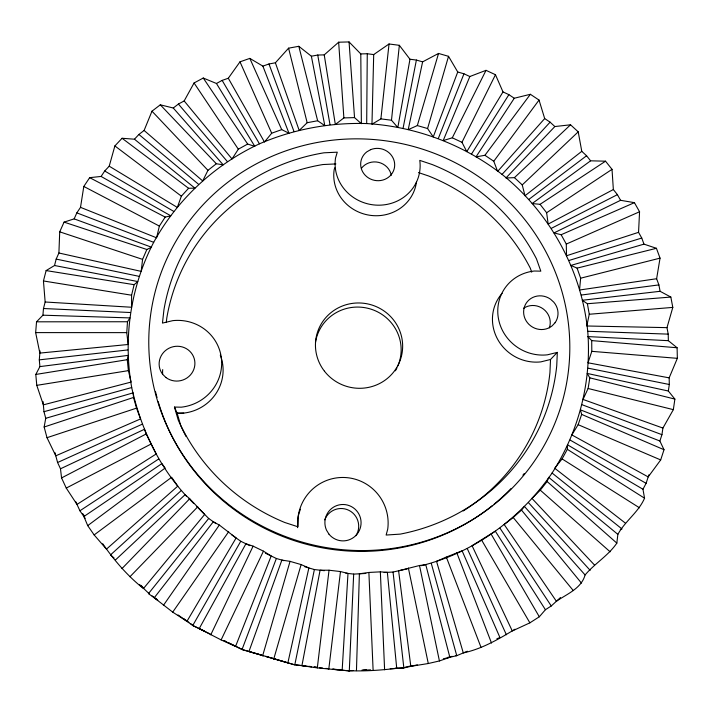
<?xml version="1.0" encoding="UTF-8"?>
<svg xmlns="http://www.w3.org/2000/svg" width="713" height="713" viewBox="0 0 713 713"><rect width="100%" height="100%" fill="white"/><g stroke="black" fill="none" stroke-linecap="round" stroke-linejoin="round"><path stroke-width="1.07" d="M421.428 565.676C474.573 552.522 521.158 517.923 552.076 473.031C579.072 431.151 591.737 380.938 587.726 331.269C581.576 270.084 549.866 212.875 502.05 174.391C463.218 144.311 415.697 126.513 366.687 123.563L367.266 53.751L360.796 53.921L349.058 41.933L338.657 42.201L324.237 54.874L317.74 55.044L311.376 56.211L298.818 46.3L288.578 48.172L275.387 62.797L268.979 63.974L262.874 66.113L249.826 58.395L239.987 61.835L228.303 78.243L222.144 80.4L216.449 83.483L203.258 78.02L194.07 82.975L184.168 100.934L178.41 104.045L173.268 108.002L160.3 104.82L151.985 111.192L144.106 130.452L138.901 134.454L134.454 139.204L122.075 138.269L114.882 145.933L109.214 166.182L104.713 170.995L101.086 176.441L89.669 177.662L83.804 186.45L80.516 207.349L76.835 212.866L74.152 218.873L64.072 222.126L59.714 231.832L58.903 252.999L56.175 259.095L54.527 265.512L46.122 270.584L43.448 280.967L45.151 302L43.475 308.524L42.932 315.191L36.541 321.813L35.65 332.606L39.848 353.087L128.162 344.486L126.762 332.632L127.493 321.75L129.944 317.909L42.932 315.191M297.562 527.665L297.704 519.34A44.366 44.072 81.8 0 1 300.476 509.18M373.701 54.58L371.963 124.231L380.894 118.884L391.482 120.23L397.827 127.511L409.966 59.232L399.351 45.311L389.031 43.983L373.701 54.58L367.266 53.751M356.455 670.657L359.388 573.796L368.888 572.45L380.35 571.853L387.355 572.334L396.731 668.357C375.412 670.826 353.675 672.19 332.374 669.15M625.185 522.968L554.696 468.227L562.094 458.905L567.334 449.315L567.486 444.805L642.966 489.252L644.552 498.209C638.474 512.29 625.132 521.007 617.859 534.367L616.834 543.128C608.26 555.694 594.785 563.413 585.088 574.954C581.362 588.537 566.951 593.982 556.39 601.273L504.171 524.501L513.208 517.495L521.497 510.08L524.42 506.399L585.088 574.954M557.325 352.374L547.406 354.824A43.582 41.55 32.6 0 1 498.262 317.526A43.582 41.55 32.6 0 1 534.349 271.02L540.819 271.163L536.497 258.908A198.562 193.481 15 0 0 432.176 164.534L419.77 160.38A42.637 40.311 12.6 0 1 377.4 205.175A42.637 40.311 12.6 0 1 335.52 158.072L337.267 152.181L323.969 152.805A198.562 193.481 15 0 0 163.945 309.736L162.457 323.087L172.849 320.636A44.839 43.44 -16.3 0 1 221.476 359.085A44.839 43.44 -16.3 0 1 181.271 407.185L174.453 407.07L178.232 420.073A198.562 193.481 15 0 0 284.772 522.495L297.998 526.8L298.186 516.123A45.507 45.213 79.6 0 1 349.272 477.933A45.507 45.213 79.6 0 1 387.729 529.135L386.134 535.044L400.225 534.117A198.562 193.481 15 0 0 556.746 365.698L557.325 352.374L550.516 359.486L549.946 372.498A193.669 188.954 15 0 1 463.165 510.971M365.84 573.457L353.675 574.099L349.29 671.067L339.923 669.846M659.881 441.008L580.409 409.841L581.656 414.413L578.154 424.681L571.835 434.912L648.188 476.908L660.684 459.938L664.008 449.716L659.881 441.008L661.94 434.68L662.912 428.067L673.348 409.645L674.881 399.093L668.348 391.018L669.311 384.494L669.159 377.854L677.35 358.336L677.1 347.757L668.357 340.68L668.215 334.13L666.985 327.641L672.805 307.401L670.835 297.063L660.095 291.305L658.883 284.906L656.628 278.73L660.042 258.142L656.423 248.302L643.982 244.14L641.753 238.044L638.554 232.331L639.561 211.761L634.427 202.661L620.577 200.308L553.983 232.928L561.149 234.729L634.427 202.661M186.61 496.319C158.455 466.186 140.541 427.631 131.709 387.542C122.912 338.265 130.604 286.769 153.687 242.322C177.421 199.212 214.871 164.578 259.452 143.83C293.284 129.276 329.878 122.413 366.687 123.563M39.91 366.598L128.358 355.359L127.253 359.691L128.393 370.635L131.139 382.07L43.359 404.859L36.773 385.35L35.793 374.45L39.91 366.598L39.295 359.86L40.026 350.921M643.982 244.14L570.855 265.432L577.084 268.133L580.64 278.195L579.535 290.013L656.628 278.73M391.482 120.23L399.351 45.311M380.894 118.884L389.031 43.983M166.316 322.321L166.797 317.98A193.669 188.954 15 0 1 322.9 164.543L335.885 163.928M74.152 218.873L151.575 247.224L146.842 249.497L142.582 259.38L141.183 271.377L58.903 252.999M317.303 667.903L329.041 570.222L340.475 571.55L347.989 573.439L342.16 670.256L317.303 667.903L301.92 665.684L320.084 570.204L329.041 570.222M328.782 669.213L340.475 571.55M662.912 428.067L583.002 399.432L588.109 388.487L589.82 377.845L587.191 373.434L668.348 391.018M45.739 418.299L133.206 392.836L133.527 397.453L136.531 408.139L140.55 418.923L55.792 455.812L47.005 437.693L44.144 427.007L45.739 418.299L43.974 411.695L43.056 401.579M403.095 128.18L416.383 60.061L409.966 59.232M324.37 570.703L314.38 569.544L294.781 664.872L265.78 656.432M660.095 291.305L582.245 300.271L587.387 303.729L589.259 314.255L586.79 325.993L666.985 327.641M422.613 61.862L408.201 129.65L417.328 125.568L427.577 128.536L433.254 136.896L457.737 71.995L448.53 56.327L438.54 53.439L422.613 61.862L416.383 60.061M101.086 176.441L170.826 215.834L165.193 217.091L159.364 226.083L156.602 237.821L80.516 207.349M45.151 302L131.575 307.25L131.575 295.209L134.124 284.683L137.787 281.546L54.527 265.512M262.598 655.915L290.048 561.363L301.118 564.58L308.872 567.94L287.874 662.867L248.944 651.53L281.867 560.088L290.048 561.363M273.703 659.151L301.118 564.58M427.577 128.536L448.53 56.327M417.328 125.568L438.54 53.439M334.745 167.76L334.174 169.685A41.621 39.429 12.5 0 0 369.637 215.246A41.621 39.429 12.5 0 0 416.437 182.198M642.966 489.252L646.103 483.316L648.875 474.796M668.357 340.68L587.77 336.581L591.71 340.609L591.808 351.34L587.993 362.792L669.159 377.854M134.454 139.204L194.934 188.152L188.588 188.277L181.369 196.164L177.323 207.43L109.214 166.182M594.339 564.865L531.96 498.396L540.276 490.161L547.121 481.525L548.68 477.309L617.859 534.367M265.37 553.172L276.359 558.484L242.037 649.525L263.676 655.817M438.361 138.367L463.967 73.795L469.84 76.523L486.016 70.337L495.464 74.713L502.995 91.915L508.886 94.651L514.269 98.242L530.374 94.294L539.037 100.07L544.687 118.554L550.088 122.164L554.848 126.549L570.543 124.793L578.216 131.843L581.781 151.334L586.576 155.746L590.596 160.817L605.533 161.183L612.021 169.346L613.358 189.542L617.413 194.658L620.577 200.308M469.84 76.523L443.174 140.613L452.292 137.805L461.962 142.315L466.792 151.646L502.995 91.915M210.745 634.855L253.106 546.149L263.462 551.158L271.198 555.988L235.575 646.379L221.128 639.909L199.194 628.652L245.923 543.769L253.106 546.149M221.128 639.909L263.462 551.158M173.268 108.002L223.196 164.828L216.333 163.749L207.946 170.336L202.706 180.942L144.106 130.452M461.962 142.315L495.464 74.713M452.292 137.805L486.016 70.337M231.734 534.848L240.771 541.274L192.751 625.506L210.014 633.919M471.614 153.892L508.886 94.651M216.449 83.483L254.817 146.388L247.661 144.053L238.32 149.195L232.019 158.981L184.168 100.934M514.269 98.242L476.017 156.86L484.929 155.291L530.374 94.294M163.384 605.417L219.328 525.044L236.119 537.967L186.94 621.326L172.715 612.128L154.24 597.797L213.321 521.756L219.328 525.044M172.715 612.128L228.668 531.693M544.687 118.554L497.629 171.414L493.779 161.254L539.037 100.07M196.815 506.56L208.686 518.458L148.456 593.635L157.769 600.337M262.874 66.113L288.979 133.233L281.724 129.623L271.689 133.215L264.47 142.03L228.303 78.243M545.418 609.722L495.303 531.167L472.068 545.703L512.29 630.978L529.875 622.841L539.313 616.781L545.418 609.722L551.265 605.97L560.489 597.512M502.05 174.391L550.088 122.164M554.848 126.549L505.927 178L514.438 177.644L570.543 124.793M121.968 568.6L189.711 498.735L204.676 514.43L143.465 588.546C127.493 575.899 114.214 560.356 102.699 543.707M129.962 576.737L197.759 506.8M311.376 56.211L324.798 125.631L317.65 120.747L307.169 122.716L299.202 130.461L275.387 62.797M581.781 151.334L524.991 195.754L522.246 184.908L578.216 131.843M115.426 559.999L185.041 494.742L189.711 498.735M181.049 490.74L110.479 554.955L114.071 557.976M360.796 53.921L361.375 123.723L354.539 117.609L343.871 117.921L335.333 124.49L324.237 54.874M528.886 199.382L586.576 155.746M87.717 525.633L165.131 468.04L161.869 463.602L83.902 516.524L87.717 525.633L94.143 534.928L106.46 549.144L177.787 486.132L171.646 477.273L94.143 534.928M590.596 160.817L532.148 203.553L540.071 204.328L605.533 161.183M613.358 189.542L548.163 224.087L546.639 212.732L612.021 169.346M499.92 637.493L462.113 550.819L446.32 557.076L436.534 561.309L463.29 652.93C482.238 648.857 498.77 639.08 515.053 629.205M85.15 518.342L79.918 510.775L158.634 459.02M61.559 477.924L146.236 433.932L144.454 429.279L60.489 468.789L61.559 477.924L66.256 488.075L76.977 504.421L156.227 453.967L146.236 433.932M66.256 488.075L151.067 444.039M551.443 228.294L617.413 194.658M60.489 468.789L57.584 462.514L142.056 424.271M638.554 232.331L566.523 255.762L566.291 244.078L639.561 211.761M467.354 651.219L456.757 655.684L443.352 658.794M496.863 638.777L498.904 637.921M439.413 660.951L449.858 657.279L425.777 564.696L419.511 565.507L398.603 570.792L410.804 666.334L428.281 663.527L439.413 660.951L419.511 565.507M620.31 529.554L622.003 528.993L552.076 473.031M44.144 427.007L133.527 397.453M47.005 437.693L136.531 408.139M569.09 260.441L641.753 238.044M43.974 411.695L131.709 387.542M580.64 278.195L660.042 258.142M577.084 268.133L656.423 248.302M550.516 359.486L540.837 361.883A42.522 40.614 32.9 0 1 497.906 339.762A42.522 40.614 32.9 0 1 502.104 293.364M405.046 667.261L412.542 665.523M447.907 657.324L452.194 656.325M417.319 664.828L403.852 667.947L390.198 668.732M384.129 572.503L393.05 572.04L407.301 568.84M261.555 655.069L242.037 649.525L223.775 640.63M35.793 374.45L127.253 359.691M36.773 385.35L128.393 370.635M581.318 295.048L658.883 284.906M39.295 359.86L127.796 349.94M589.259 314.255L672.805 307.401M587.387 303.729L670.835 297.063M348.755 670.853L353.176 670.594M362.017 670.095L366.437 669.837M395.171 668.197L403.852 667.947L393.05 572.04M362.979 670.282L370.6 669.846M36.541 321.813L127.493 321.75M35.65 332.606L126.762 332.632M174.453 407.07L177.082 412.987L183.74 413.103M587.726 331.269L668.215 334.13M43.475 308.524L130.301 312.517M455.411 655.586L456.757 655.684L431.303 563.457M591.808 351.34L677.35 358.336M591.71 340.609L677.1 347.757M295.761 664.828L305.699 665.96M309.014 666.334L311.216 666.584M314.531 666.967L316.741 667.216M333.301 669.097L337.712 669.596M311.706 666.798L294.781 664.872L271.163 657.867M313.889 667.047L316.064 667.297M319.326 667.662L322.588 668.036M325.85 668.402L328.025 668.651M345.841 573.19L353.675 574.099M46.122 270.584L134.124 284.683M43.448 280.967L131.575 295.209M588.038 368.158L669.311 384.494M204.399 630.996L192.751 625.506L178.098 614.962M56.175 259.095L139.053 276.332M588.109 388.487L673.348 409.645M589.82 377.845L674.881 399.093M457.737 71.995L463.967 73.795M276.359 558.484L283.943 560.694M304.718 566.728L314.38 569.544M265.824 656.308L269.024 657.243M64.072 222.126L146.842 249.497M59.714 231.832L142.582 259.38M418.442 172.573L428.531 175.951A193.669 188.954 15 0 1 530.294 268.177L531.693 272.17M582.147 404.761L661.94 434.68M149.454 594.009L139.57 584.58M76.835 212.866L153.687 242.322M578.154 424.681L660.684 459.938M581.656 414.413L664.008 449.716M240.771 541.274L249.808 545.65M224.363 640.72L226.36 641.691M228.356 642.663L242.331 649.472M89.669 177.662L165.193 217.091M83.804 186.45L159.364 226.083M570.079 440.055L646.103 483.316M104.713 170.995L173.714 211.378M562.094 458.905L639.49 507.808M567.334 449.315L644.552 498.209M484.929 155.291L493.779 161.254M208.686 518.458L215.959 523.627M152.145 595.943L157.528 599.82M183.553 618.545L188.936 622.413M190.727 623.706L193.419 625.64M122.075 138.269L188.588 188.277M114.882 145.933L181.369 196.164M138.901 134.454L198.508 184.239M547.121 481.525L616.834 543.128M540.276 490.161L610.141 551.817M514.438 177.644L522.246 184.908M188.963 498.681L193.678 503.405M140.996 585.391L143.304 587.744M160.3 104.82L216.333 163.749M151.985 111.192L207.946 170.336M528.529 502.718L590.141 570.32M178.41 104.045L227.349 161.557M521.497 510.08L581.469 583.091M513.208 517.495L573.297 590.587M540.071 204.328L546.639 212.732M82.699 513.601L84.589 516.346M203.258 78.02L247.661 144.053M194.07 82.975L238.32 149.195M500.018 528.208L551.265 605.97M222.144 80.4L259.452 143.83M491.123 534.082L539.313 616.781M481.605 540.044L529.875 622.841M561.149 234.729L566.291 244.078M75.605 501.444L79.918 510.775M467.309 548.68L506.382 634.766M249.826 58.395L281.724 129.623M239.987 61.835L271.689 133.215M456.801 552.771L491.507 643.046M446.32 557.076L481.061 647.449M268.979 63.974L293.961 131.45M177.082 412.987L180.781 425.679A193.669 188.954 15 0 0 186.111 436.57M54.928 452.595L57.584 462.514M298.818 46.3L317.65 120.747M288.578 48.172L307.169 122.716M408.38 568.003L428.281 663.527M317.74 55.044L330.003 124.65M349.058 41.933L354.539 117.609M338.657 42.201L343.871 117.921M380.35 571.853L384.61 669.792M368.888 572.45L373.122 670.452M220.281 355.136A43.716 42.397 -16.8 0 1 176.423 413.317M396.954 367.89A43.154 42.112 15 0 1 395.367 370.813M315.449 342.605A43.154 42.112 15 0 1 369.557 308.729A43.154 42.112 15 0 1 397.863 365.894M361.5 168.232A16.586 15.722 12.5 0 1 378.639 162.377A16.586 15.722 12.5 0 1 391.285 175.309M324.709 519.884A17.682 17.567 82 0 1 348.996 510.383A17.682 17.567 82 0 1 355.956 535.686M523.467 308.39A16.943 16.185 32.9 0 1 543.359 309.023A16.943 16.185 32.9 0 1 549.349 327.873M162.698 374.022A17.424 16.898 -16.9 0 1 162.733 369.592M524.215 473.521A209.034 203.784 15 0 1 522.914 475.152M511.123 488.485A209.034 203.784 15 0 1 494.118 504.18M492.478 505.517A209.034 203.784 15 0 1 158.161 401.571M157.02 397.524A209.034 203.784 15 0 1 155.452 391.419M555.097 322.695L552.12 325.868A17.433 16.622 32.6 0 1 528.877 324.308A17.433 16.622 32.6 0 1 527.451 301.519A17.433 16.622 32.6 0 1 550.445 299.13L553.796 302.178A17.433 16.622 32.6 0 1 555.097 322.695M370.582 149.685L366.83 151.842A17.059 16.123 12.6 0 0 370.386 178.981A17.059 16.123 12.6 0 0 394.69 165.033A17.059 16.123 12.6 0 0 370.582 149.685M166.049 377.605L162.751 374.414A17.932 17.37 -16.3 0 1 173.259 346.705A17.932 17.37 -16.3 0 1 194.462 367.248A17.932 17.37 -16.3 0 1 166.049 377.605M328.987 534.189L326.492 530.133A18.199 18.083 79.5 0 1 343.203 504.492A18.199 18.083 79.5 0 1 359.29 530.606A18.199 18.083 79.5 0 1 328.987 534.189M324.433 371.161A43.68 42.602 15 0 0 399.325 362.48A43.68 42.602 15 0 0 353.381 303.257A43.68 42.602 15 0 0 324.433 371.161M203.642 481.337A210.879 205.496 15 0 0 559.874 409.752A210.879 205.496 15 0 0 314.362 143.037A210.879 205.496 15 0 0 203.642 481.337"/></g></svg>
